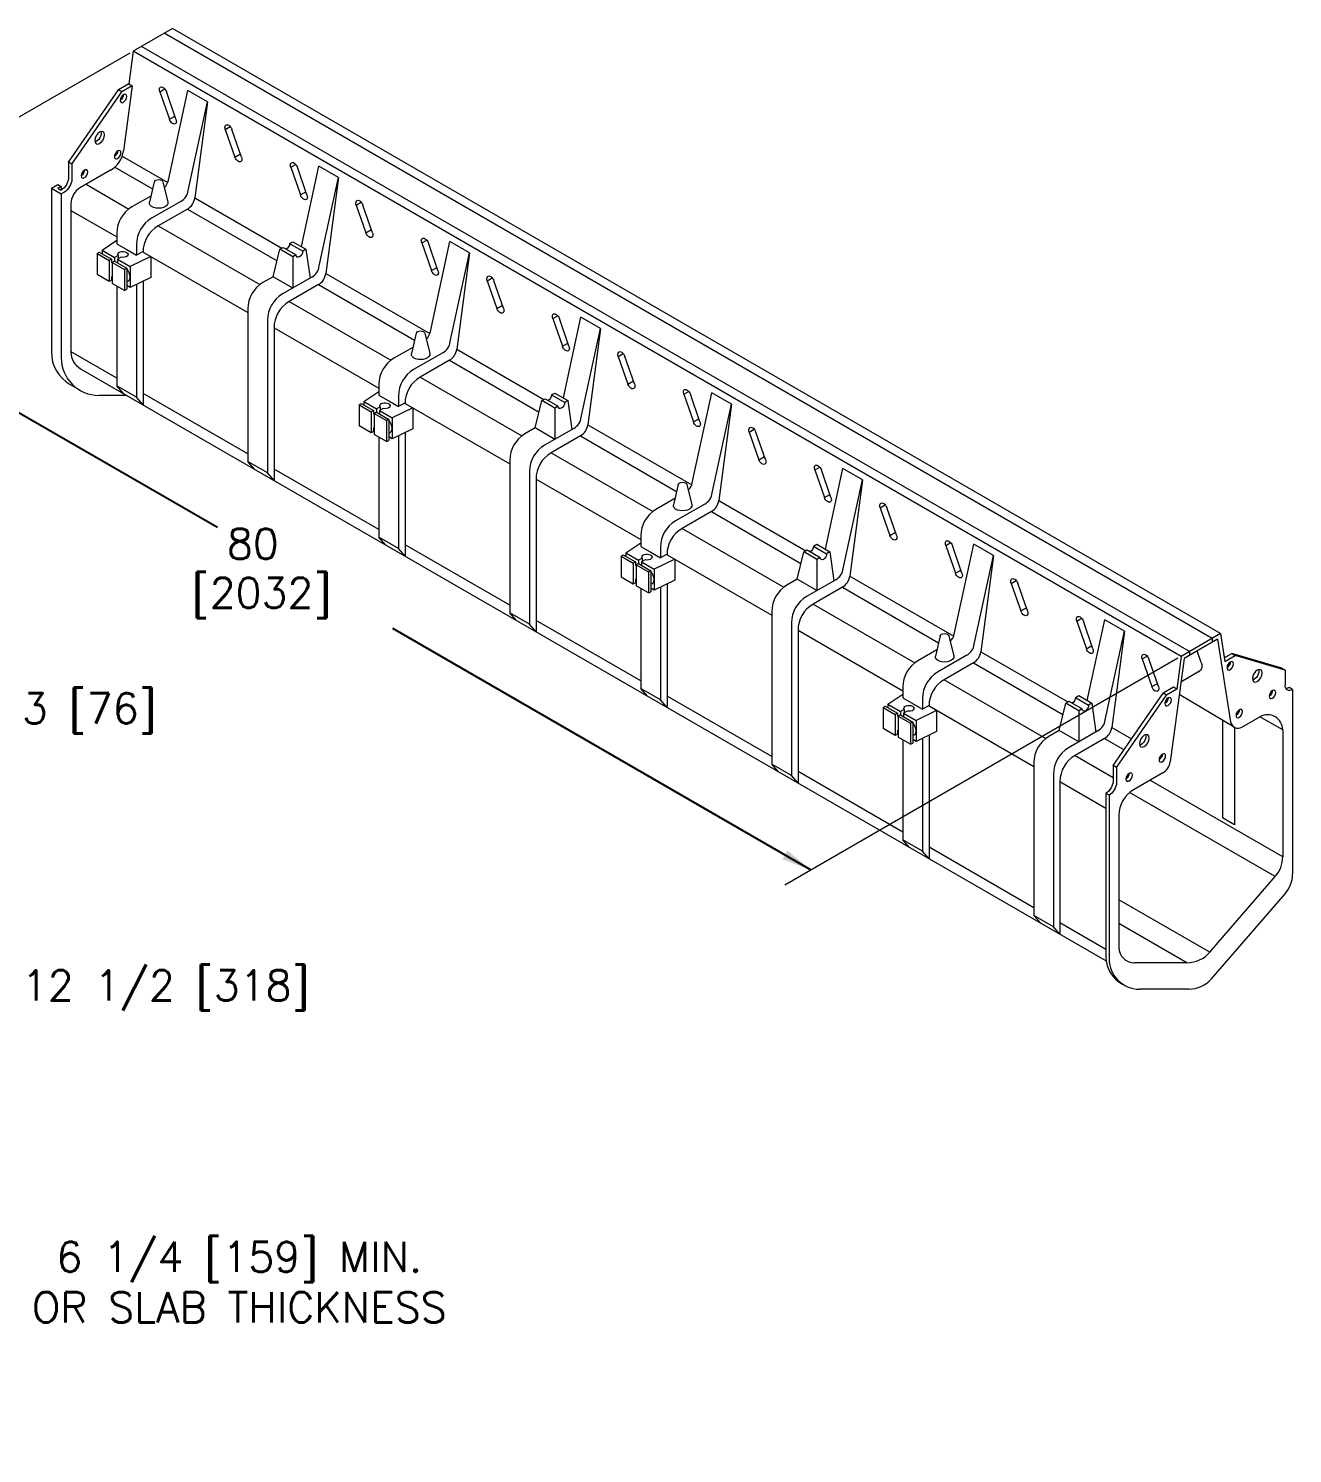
# Model space of a CAD drawing. Extents: x -68 to 84, y 114 to 208.
# Drawn here: x 0 to 83.6, y 114.1 to 208.3 of the extents above; entities that cross this region are included whole.
import ezdxf

# ---------------------------------------------------------------- set-up
doc = ezdxf.new("R2010")
doc.units = 0
doc.header["$LTSCALE"] = 0.75
doc.header["$MEASUREMENT"] = 0
doc.layers.get('DEFPOINTS').update_dxf_attribs({"linetype": 'CONTINUOUS'})
doc.layers.add('OBJECTS', color=250, linetype='CONTINUOUS')
doc.styles.get("Standard").update_dxf_attribs({"font": 'romans.shx'})
doc.dimstyles.get("Standard").update_dxf_attribs({"dimtxt": 2, "dimasz": 2, "dimexe": 1, "dimexo": 0.125, "dimgap": 0.125, "dimtad": 0, "dimtih": 1, "dimtoh": 1, "dimdec": 4, "dimzin": 0, "dimdsep": 46, "dimlunit": 5, "dimtxsty": 'Standard', "dimcen": 0.0625, "dimadec": 0, "dimazin": 0, "dimtfac": 1, "dimtdec": 4, "dimtofl": 0, "dimtmove": 0, "dimatfit": 3, "dimfxl": 0, "dimfrac": 2, "dimtolj": 1, "dimtzin": 0, "dimarcsym": 0})

# ---------------------------------------------------------------- blocks, each defined once
blk = doc.blocks.new('*D0')
at = {"layer": 'DEFPOINTS', "color": 0}
for p in [(-18.388, 163.03), (-18.388, 156.955), (-15.385, 156.955)]:
    blk.add_point(p, dxfattribs=at)
at = {"layer": 'OBJECTS', "color": 0, "lineweight": -2}
for p, q in [((-18.388, 157.08), (-18.388, 164.03)), ((-15.385, 157.08), (-15.385, 164.03)), ((-20.388, 163.03), (-22.388, 163.03)), ((-13.385, 163.03), (-0.927, 163.03))]:
    blk.add_line(p, q, dxfattribs=at)
at = {"layer": 'OBJECTS', "color": 0}
for points in [[(-20.388, 163.364), (-20.388, 162.697), (-18.388, 163.03)], [(-13.385, 163.364), (-13.385, 162.697), (-15.385, 163.03)]]:
    blk.add_solid(points, dxfattribs=at)
at = {"layer": 'OBJECTS', "color": 0, "lineweight": 0, "insert": (4.007, 163.03), "char_height": 2, "attachment_point": 5}
blk.add_mtext('\\A1;3 [76]', dxfattribs=at)
blk = doc.blocks.new('*D3')
at = {"layer": 'DEFPOINTS', "color": 0}
for p in [(-23.137, 146.412), (-10.637, 146.412), (-23.137, 144.717)]:
    blk.add_point(p, dxfattribs=at)
at = {"layer": 'OBJECTS', "color": 0, "lineweight": -2}
for p, q in [((-23.137, 146.287), (-23.137, 143.717)), ((-10.637, 146.287), (-10.637, 143.717)), ((-21.137, 144.717), (-12.637, 144.717)), ((-10.637, 144.717), (-1.589, 144.717))]:
    blk.add_line(p, q, dxfattribs=at)
at = {"layer": 'OBJECTS', "color": 0}
for points in [[(-21.137, 145.051), (-21.137, 144.384), (-23.137, 144.717)], [(-12.637, 145.051), (-12.637, 144.384), (-10.637, 144.717)]]:
    blk.add_solid(points, dxfattribs=at)
at = {"layer": 'OBJECTS', "color": 0, "lineweight": 0, "insert": (9.06, 144.717), "char_height": 2, "attachment_point": 5}
blk.add_mtext('\\A1;12 1/2 [318]', dxfattribs=at)
blk = doc.blocks.new('*D7')
at = {"layer": 'DEFPOINTS', "color": 0}
for p in [(-10.637, 142.824), (-3.637, 130.455), (-3.637, 125.442)]:
    blk.add_point(p, dxfattribs=at)
at = {"layer": 'OBJECTS', "color": 0, "lineweight": -2}
for p, q in [((-10.637, 142.699), (-10.637, 124.442)), ((-3.637, 130.33), (-3.637, 124.442)), ((-8.637, 125.442), (-5.637, 125.442)), ((-3.637, 125.442), (-1.637, 125.442))]:
    blk.add_line(p, q, dxfattribs=at)
at = {"layer": 'OBJECTS', "color": 0}
for points in [[(-8.637, 125.775), (-8.637, 125.108), (-10.637, 125.442)], [(-5.637, 125.775), (-5.637, 125.108), (-3.637, 125.442)]]:
    blk.add_solid(points, dxfattribs=at)
at = {"layer": 'OBJECTS', "color": 0, "lineweight": 0, "insert": (13.917, 125.442), "char_height": 2, "attachment_point": 5}
blk.add_mtext('\\A1;6 1/4 [159] MIN.\\POR SLAB THICKNESS', dxfattribs=at)

msp = doc.modelspace()

# ---------------------------------------------------------------- linework, layer by layer
at = {"layer": 'OBJECTS', "color": 250, "lineweight": 0}
for p, q in [((9.50675, 208.30173), (6.90867, 206.80173)), ((78.78878, 168.30173), (9.50675, 208.30173)), ((78.24751, 167.98923), (8.96548, 207.98923)), ((6.69216, 206.67673), (-19.2886, 191.67673)), ((6.90867, 206.80173), (6.62073, 204.63549)), ((76.1907, 166.80173), (6.90867, 206.80173)), ((76.73197, 167.11423), (7.44994, 207.11423)), ((6.62073, 204.63549), (5.93439, 204.23923)), ((6.83724, 204.51049), (6.1509, 204.11423)), ((6.83724, 204.51049), (6.26692, 200.2198)), ((6.62073, 204.63549), (6.83724, 204.51049)), ((2.63267, 199.45798), (5.93439, 204.23923)), ((2.84918, 199.33298), (6.1509, 204.11423)), ((6.1509, 204.11423), (5.93439, 204.23923)), ((8.66799, 204.12628), (8.9959, 204.3156)), ((8.66799, 204.12628), (9.30104, 202.29881)), ((9.73457, 202.30499), (9.10256, 204.12956)), ((9.23109, 198.27004), (10.52755, 204.21237)), ((11.82659, 203.46237), (10.52755, 204.21237)), ((10.54839, 197.60375), (11.82659, 203.46237)), ((11.82659, 203.46237), (10.9814, 197.10375)), ((9.30104, 202.29881), (9.6641, 202.50842)), ((12.99812, 201.62628), (13.32603, 201.8156)), ((12.99812, 201.62628), (13.63117, 199.79881)), ((14.06469, 199.80499), (13.43269, 201.62956)), ((6.1843, 199.87335), (9.20091, 198.13171)), ((13.63117, 199.79881), (13.99423, 200.00842)), ((2.84918, 199.33298), (2.63267, 199.45798)), ((2.63267, 199.45798), (2.63267, 198.45798)), ((2.84918, 199.33298), (2.84918, 198.33298)), ((5.40717, 198.93484), (3.42005, 197.78758)), ((5.69183, 199.13978), (8.19047, 197.69718)), ((17.32825, 199.12628), (17.65615, 199.3156)), ((17.32825, 199.12628), (17.96129, 197.29881)), ((18.39482, 197.30499), (17.76281, 199.12956)), ((18.0252, 193.8836), (19.18781, 199.21237)), ((20.48685, 198.46237), (19.18781, 199.21237)), ((1.49601, 197.73923), (1.92902, 197.98923)), ((1.92902, 197.98923), (2.14553, 197.86423)), ((2.14553, 197.86423), (1.92902, 197.73923)), ((2.14553, 197.86423), (2.14553, 197.61423)), ((3.79505, 198.00408), (6.62427, 196.37063)), ((8.30072, 198.15724), (7.98, 196.81894)), ((8.87247, 198.15724), (9.19319, 196.81894)), ((19.20864, 192.60375), (20.48685, 198.46237)), ((20.48685, 198.46237), (19.64165, 192.10375)), ((1.49601, 197.73923), (1.49601, 186.92673)), ((1.49601, 197.73923), (2.14553, 197.36423)), ((1.92902, 197.73923), (2.14553, 197.61423)), ((2.36204, 197.48923), (2.14553, 197.36423)), ((2.14553, 197.36423), (2.14553, 186.55173)), ((8.07772, 197.22668), (6.82614, 196.50408)), ((10.05711, 196.86948), (8.12518, 195.75408)), ((10.9814, 197.10375), (16.73018, 193.78468)), ((17.96129, 197.29881), (18.32435, 197.50842)), ((2.79505, 196.70504), (2.79505, 186.89842)), ((2.79505, 196.27203), (5.82614, 194.52203)), ((10.49012, 196.36948), (8.55819, 195.25408)), ((10.49012, 196.36948), (16.41583, 192.94827)), ((21.65838, 196.62628), (21.98628, 196.8156)), ((21.65838, 196.62628), (22.29142, 194.79881)), ((22.72495, 194.80499), (22.09294, 196.62956)), ((8.55819, 195.25408), (15.28453, 191.37063)), ((22.29142, 194.79881), (22.65448, 195.00842)), ((4.8456, 193.64265), (5.82244, 194.30917)), ((5.82244, 194.06453), (6.96569, 193.40116)), ((5.82614, 194.77203), (5.82614, 194.06049)), ((17.24685, 194.08298), (17.46336, 194.20798)), ((17.24685, 194.08298), (18.11287, 193.58298)), ((17.46336, 194.20798), (18.32938, 193.70798)), ((25.9885, 194.12628), (26.31641, 194.3156)), ((25.9885, 194.12628), (26.62155, 192.29881)), ((27.05507, 192.30499), (26.42307, 194.12956)), ((26.55159, 188.27004), (27.84806, 194.21237)), ((29.1471, 193.46237), (27.84806, 194.21237)), ((4.52397, 193.42319), (4.66181, 193.51725)), ((4.52397, 193.42319), (4.52397, 192.03408)), ((4.52397, 193.42319), (5.32597, 192.96015)), ((4.66181, 193.51725), (5.47635, 193.04697)), ((4.8456, 193.64265), (5.67685, 193.16273)), ((4.8456, 193.64265), (4.8456, 193.41113)), ((5.90925, 193.29691), (5.67685, 193.16273)), ((5.67685, 193.16273), (5.67685, 192.93122)), ((6.10975, 193.18115), (5.87735, 193.04697)), ((5.90925, 193.29691), (5.90925, 193.06539)), ((6.47831, 193.68396), (7.12518, 193.31049)), ((8.06474, 193.22957), (6.70859, 192.56706)), ((7.12518, 194.02203), (7.12518, 193.30862)), ((7.12518, 194.02203), (7.12518, 193.30862)), ((7.55819, 193.56049), (7.12518, 193.31049)), ((7.55819, 193.52203), (14.48639, 189.52203)), ((8.06474, 193.22957), (8.06474, 191.84046)), ((16.16432, 191.89548), (16.59733, 193.70798)), ((16.59733, 193.70798), (16.81384, 193.83298)), ((17.46336, 193.20798), (16.59733, 193.70798)), ((16.81384, 193.83298), (17.67986, 193.33298)), ((17.67986, 193.33298), (17.46336, 193.20798)), ((17.46336, 193.20798), (17.46336, 191.14548)), ((18.32938, 193.70798), (18.11287, 193.58298)), ((18.32938, 193.70798), (18.59654, 191.79972)), ((27.8689, 187.60375), (29.1471, 193.46237)), ((29.1471, 193.46237), (28.30191, 187.10375)), ((5.47635, 193.04697), (5.32597, 192.96015)), ((5.32597, 192.96015), (5.32597, 191.57104)), ((5.47635, 193.04697), (5.47635, 192.81546)), ((5.67685, 192.93122), (5.47635, 192.81546)), ((5.52647, 192.8444), (5.52647, 191.45529)), ((5.52647, 192.8444), (6.32847, 192.38136)), ((5.67685, 192.93122), (6.49138, 192.46094)), ((5.87735, 193.04697), (6.70859, 192.56706)), ((5.87735, 193.04697), (5.87735, 192.81546)), ((6.49138, 192.46094), (6.32847, 192.38136)), ((6.32847, 192.38136), (6.32847, 190.99225)), ((6.49138, 192.46094), (6.49138, 191.07183)), ((6.70859, 192.56706), (6.70859, 191.17795)), ((26.62155, 192.29881), (26.98461, 192.50842)), ((5.32597, 191.57104), (4.52397, 192.03408)), ((5.47635, 191.65786), (5.32597, 191.57104)), ((5.47635, 191.88938), (5.52647, 191.91832)), ((5.47635, 191.88938), (5.47635, 191.65786)), ((6.32847, 190.99225), (5.52647, 191.45529)), ((5.82614, 191.28227), (5.82614, 184.67673)), ((6.70859, 191.17795), (6.49138, 191.30335)), ((8.06474, 191.84046), (6.70859, 191.17795)), ((7.12518, 191.38146), (7.12518, 183.92673)), ((7.55819, 191.593), (7.55819, 183.42673)), ((16.16432, 191.89548), (15.48639, 191.50408)), ((17.46336, 191.14548), (16.16432, 191.89548)), ((18.71736, 191.86948), (16.78543, 190.75408)), ((19.15037, 191.36948), (17.21844, 190.25408)), ((19.15037, 191.36948), (25.51098, 187.69718)), ((19.64165, 192.10375), (26.51265, 188.13677)), ((30.31863, 191.62628), (30.64653, 191.8156)), ((30.31863, 191.62628), (30.95167, 189.79881)), ((31.3852, 189.80499), (30.75319, 191.62956)), ((6.32847, 190.99225), (6.49138, 191.07183)), ((14.48639, 189.77203), (14.48639, 179.67673)), ((17.21844, 190.25408), (23.94478, 186.37063)), ((30.95167, 189.79881), (31.31473, 190.00842)), ((15.78543, 189.02203), (15.78543, 178.92673)), ((16.21844, 188.52203), (16.21844, 178.42673)), ((16.21844, 188.52203), (23.14665, 184.52203)), ((34.64876, 189.12628), (34.97666, 189.3156)), ((34.64876, 189.12628), (35.2818, 187.29881)), ((35.71533, 187.30499), (35.08332, 189.12956)), ((35.34571, 183.8836), (36.50832, 189.21237)), ((37.80736, 188.46237), (36.50832, 189.21237)), ((36.52915, 182.60375), (37.80736, 188.46237)), ((37.80736, 188.46237), (36.96216, 182.10375)), ((25.62123, 188.15724), (25.30051, 186.81894)), ((26.19298, 188.15724), (26.5137, 186.81894)), ((35.2818, 187.29881), (35.64486, 187.50842)), ((5.82614, 185.17943), (2.79543, 186.92921)), ((25.39822, 187.22668), (24.14665, 186.50408)), ((27.37761, 186.86948), (25.44569, 185.75408)), ((28.30191, 187.10375), (34.05069, 183.78468)), ((38.97888, 186.62628), (39.30679, 186.8156)), ((38.97888, 186.62628), (39.61193, 184.79881)), ((40.04545, 184.80499), (39.41345, 186.62956)), ((3.42005, 185.81589), (71.228, 146.66695)), ((27.81063, 186.36948), (25.8787, 185.25408)), ((27.81063, 186.36948), (33.73634, 182.94827)), ((2.74601, 184.76167), (3.39553, 184.38667)), ((7.12518, 183.92673), (5.82614, 184.67673)), ((6.25915, 184.17673), (5.82614, 184.67673)), ((23.14665, 184.77203), (23.14665, 184.06049)), ((25.8787, 185.25408), (32.60503, 181.37063)), ((39.61193, 184.79881), (39.97499, 185.00842)), ((6.47566, 184.05173), (4.64553, 184.05173)), ((7.55819, 183.42673), (7.12518, 183.92673)), ((14.48639, 180.17943), (7.55819, 184.17943)), ((22.16611, 183.64265), (23.14295, 184.30917)), ((23.14295, 184.06453), (24.2862, 183.40116)), ((23.79881, 183.68396), (24.44569, 183.31049)), ((24.44569, 184.02203), (24.44569, 183.30862)), ((24.44569, 184.02203), (24.44569, 183.30862)), ((33.48483, 181.89548), (33.91784, 183.70798)), ((33.91784, 183.70798), (34.13434, 183.83298)), ((34.78386, 183.20798), (33.91784, 183.70798)), ((34.13434, 183.83298), (35.00037, 183.33298)), ((34.56736, 184.08298), (34.78386, 184.20798)), ((34.56736, 184.08298), (35.43338, 183.58298)), ((34.78386, 184.20798), (35.64989, 183.70798)), ((35.64989, 183.70798), (35.43338, 183.58298)), ((35.64989, 183.70798), (35.91705, 181.79972)), ((43.30901, 184.12628), (43.63691, 184.3156)), ((43.30901, 184.12628), (43.94206, 182.29881)), ((44.37558, 182.30499), (43.74357, 184.12956)), ((43.8721, 178.27004), (45.16857, 184.21237)), ((46.46761, 183.46237), (45.16857, 184.21237)), ((21.84447, 183.42319), (21.98232, 183.51725)), ((21.84447, 183.42319), (22.64648, 182.96015)), ((21.84447, 183.42319), (21.84447, 182.03408)), ((21.98232, 183.51725), (22.79685, 183.04697)), ((22.16611, 183.64265), (22.16611, 183.41113)), ((22.16611, 183.64265), (22.99735, 183.16273)), ((22.79685, 183.04697), (22.64648, 182.96015)), ((22.64648, 182.96015), (22.64648, 181.57104)), ((22.79685, 183.04697), (22.79685, 182.81546)), ((22.99735, 182.93122), (22.79685, 182.81546)), ((22.84698, 182.8444), (22.84698, 181.45529)), ((22.84698, 182.8444), (23.64898, 182.38136)), ((23.22976, 183.29691), (22.99735, 183.16273)), ((22.99735, 183.16273), (22.99735, 182.93122)), ((22.99735, 182.93122), (23.81189, 182.46094)), ((23.43026, 183.18115), (23.19786, 183.04697)), ((23.19786, 183.04697), (24.0291, 182.56706)), ((23.19786, 183.04697), (23.19786, 182.81546)), ((23.22976, 183.29691), (23.22976, 183.06539)), ((25.38525, 183.22957), (24.0291, 182.56706)), ((24.8787, 183.56049), (24.44569, 183.31049)), ((24.8787, 183.52203), (31.8069, 179.52203)), ((25.38525, 183.22957), (25.38525, 181.84046)), ((35.00037, 183.33298), (34.78386, 183.20798)), ((34.78386, 183.20798), (34.78386, 181.14548)), ((45.1894, 177.60375), (46.46761, 183.46237)), ((46.46761, 183.46237), (45.62242, 177.10375)), ((22.64648, 181.57104), (21.84447, 182.03408)), ((22.79685, 181.88938), (22.84698, 181.91832)), ((22.79685, 181.88938), (22.79685, 181.65786)), ((23.81189, 182.46094), (23.64898, 182.38136)), ((23.64898, 182.38136), (23.64898, 180.99225)), ((23.81189, 182.46094), (23.81189, 181.07183)), ((24.0291, 182.56706), (24.0291, 181.17795)), ((25.38525, 181.84046), (24.0291, 181.17795)), ((33.48483, 181.89548), (32.8069, 181.50408)), ((34.78386, 181.14548), (33.48483, 181.89548)), ((36.03787, 181.86948), (34.10594, 180.75408)), ((36.96216, 182.10375), (43.83316, 178.13677)), ((43.94206, 182.29881), (44.30512, 182.50842)), ((47.63914, 181.62628), (47.96704, 181.8156)), ((22.79685, 181.65786), (22.64648, 181.57104)), ((23.64898, 180.99225), (22.84698, 181.45529)), ((23.14665, 181.28227), (23.14665, 174.67673)), ((23.64898, 180.99225), (23.81189, 181.07183)), ((24.0291, 181.17795), (23.81189, 181.30335)), ((24.44569, 181.38146), (24.44569, 173.92673)), ((24.8787, 181.593), (24.8787, 173.42673)), ((36.47088, 181.36948), (34.53895, 180.25408)), ((36.47088, 181.36948), (42.83149, 177.69718)), ((47.63914, 181.62628), (48.27218, 179.79881)), ((48.70571, 179.80499), (48.0737, 181.62956)), ((34.53895, 180.25408), (41.26529, 176.37063)), ((48.27218, 179.79881), (48.63524, 180.00842)), ((15.78543, 178.92673), (14.48639, 179.67673)), ((14.91941, 179.17673), (14.48639, 179.67673)), ((23.14665, 175.17943), (16.21844, 179.17943)), ((31.8069, 179.77203), (31.8069, 169.67673)), ((33.10594, 179.02203), (33.10594, 168.92673)), ((51.96926, 179.12628), (52.29717, 179.3156)), ((51.96926, 179.12628), (52.60231, 177.29881)), ((53.03584, 177.30499), (52.40383, 179.12956)), ((52.66622, 173.8836), (53.82883, 179.21237)), ((55.12786, 178.46237), (53.82883, 179.21237)), ((16.21844, 178.42673), (15.78543, 178.92673)), ((33.53895, 178.52203), (33.53895, 168.42673)), ((33.53895, 178.52203), (40.46716, 174.52203)), ((42.94174, 178.15724), (42.62102, 176.81894)), ((43.51348, 178.15724), (43.8342, 176.81894)), ((53.84966, 172.60375), (55.12786, 178.46237)), ((55.12786, 178.46237), (54.28267, 172.10375)), ((42.71873, 177.22668), (41.46716, 176.50408)), ((45.62242, 177.10375), (51.3712, 173.78468)), ((52.60231, 177.29881), (52.96537, 177.50842)), ((44.69812, 176.86948), (42.76619, 175.75408)), ((45.13113, 176.36948), (43.19921, 175.25408)), ((45.13113, 176.36948), (51.05685, 172.94827)), ((56.29939, 176.62628), (56.6273, 176.8156)), ((56.29939, 176.62628), (56.93244, 174.79881)), ((57.36596, 174.80499), (56.73396, 176.62956)), ((43.19921, 175.25408), (49.92554, 171.37063)), ((24.44569, 173.92673), (23.14665, 174.67673)), ((23.57966, 174.17673), (23.14665, 174.67673)), ((39.48662, 173.64265), (40.46346, 174.30917)), ((40.46716, 174.77203), (40.46346, 174.06453)), ((40.46716, 174.77203), (40.46346, 174.06453)), ((56.93244, 174.79881), (57.2955, 175.00842)), ((60.62952, 174.12628), (60.95742, 174.3156)), ((24.8787, 173.42673), (24.44569, 173.92673)), ((31.8069, 170.17943), (24.8787, 174.17943)), ((39.16498, 173.42319), (39.30283, 173.51725)), ((39.16498, 173.42319), (39.16498, 172.03408)), ((39.16498, 173.42319), (39.96699, 172.96015)), ((39.30283, 173.51725), (40.11736, 173.04697)), ((39.48662, 173.64265), (40.31786, 173.16273)), ((39.48662, 173.64265), (39.48662, 173.41113)), ((40.46346, 174.06453), (41.60671, 173.40116)), ((41.11932, 173.68396), (41.76619, 173.31049)), ((41.76619, 174.02203), (41.76619, 173.30862)), ((41.76619, 174.02203), (41.76619, 173.30862)), ((42.19921, 173.56049), (41.76619, 173.31049)), ((42.19921, 173.52203), (49.12741, 169.52203)), ((50.80533, 171.89548), (51.23835, 173.70798)), ((51.23835, 173.70798), (51.45485, 173.83298)), ((52.10437, 173.20798), (51.23835, 173.70798)), ((51.45485, 173.83298), (52.32088, 173.33298)), ((51.88787, 174.08298), (52.10437, 174.20798)), ((51.88787, 174.08298), (52.75389, 173.58298)), ((52.10437, 174.20798), (52.9704, 173.70798)), ((52.32088, 173.33298), (52.10437, 173.20798)), ((52.9704, 173.70798), (52.75389, 173.58298)), ((52.9704, 173.70798), (53.23755, 171.79972)), ((60.62952, 174.12628), (61.26256, 172.29881)), ((61.69609, 172.30499), (61.06408, 174.12956)), ((61.19261, 168.27004), (62.48908, 174.21237)), ((63.78812, 173.46237), (62.48908, 174.21237)), ((62.50991, 167.60375), (63.78812, 173.46237)), ((63.78812, 173.46237), (62.94292, 167.10375)), ((40.11736, 173.04697), (39.96699, 172.96015)), ((39.96699, 172.96015), (39.96699, 171.57104)), ((40.11736, 173.04697), (40.11736, 172.81546)), ((40.31786, 172.93122), (40.11736, 172.81546)), ((40.16749, 172.8444), (40.16749, 171.45529)), ((40.16749, 172.8444), (40.96949, 172.38136)), ((40.55027, 173.29691), (40.31786, 173.16273)), ((40.31786, 173.16273), (40.31786, 172.93122)), ((40.31786, 172.93122), (41.1324, 172.46094)), ((40.75077, 173.18115), (40.51836, 173.04697)), ((40.51836, 173.04697), (41.34961, 172.56706)), ((40.51836, 173.04697), (40.51836, 172.81546)), ((40.55027, 173.29691), (40.55027, 173.06539)), ((41.1324, 172.46094), (40.96949, 172.38136)), ((40.96949, 172.38136), (40.96949, 170.99225)), ((41.1324, 172.46094), (41.1324, 171.07183)), ((42.70576, 173.22957), (41.34961, 172.56706)), ((41.34961, 172.56706), (41.34961, 171.17795)), ((42.70576, 173.22957), (42.70576, 171.84046)), ((52.10437, 173.20798), (52.10437, 171.14548)), ((61.26256, 172.29881), (61.62562, 172.50842)), ((39.96699, 171.57104), (39.16498, 172.03408)), ((40.11736, 171.65786), (39.96699, 171.57104)), ((40.11736, 171.88938), (40.16749, 171.91832)), ((40.11736, 171.88938), (40.11736, 171.65786)), ((40.96949, 170.99225), (40.16749, 171.45529)), ((42.70576, 171.84046), (41.34961, 171.17795)), ((42.19921, 171.593), (42.19921, 163.42673)), ((50.80533, 171.89548), (50.12741, 171.50408)), ((52.10437, 171.14548), (50.80533, 171.89548)), ((53.35838, 171.86948), (51.42645, 170.75408)), ((54.28267, 172.10375), (61.15367, 168.13677)), ((64.95965, 171.62628), (65.28755, 171.8156)), ((64.95965, 171.62628), (65.59269, 169.79881)), ((66.02622, 169.80499), (65.39421, 171.62956)), ((40.46716, 171.28227), (40.46716, 164.67673)), ((40.96949, 170.99225), (41.1324, 171.07183)), ((41.34961, 171.17795), (41.1324, 171.30335)), ((41.76619, 171.38146), (41.76619, 163.92673)), ((53.79139, 171.36948), (51.85946, 170.25408)), ((53.79139, 171.36948), (60.15199, 167.69718)), ((33.10594, 168.92673), (31.8069, 169.67673)), ((32.23991, 169.17673), (31.8069, 169.67673)), ((49.12741, 169.77203), (49.12741, 159.67673)), ((51.85946, 170.25408), (58.5858, 166.37063)), ((65.59269, 169.79881), (65.95575, 170.00842)), ((33.53895, 168.42673), (33.10594, 168.92673)), ((40.46716, 165.17943), (33.53895, 169.17943)), ((50.42645, 169.02203), (50.42645, 158.92673)), ((69.28977, 169.12628), (69.61768, 169.3156)), ((69.28977, 169.12628), (69.92282, 167.29881)), ((70.35634, 167.30499), (69.72434, 169.12956)), ((69.98673, 163.8836), (71.14933, 169.21237)), ((72.44837, 168.46237), (71.14933, 169.21237)), ((50.85946, 168.52203), (50.85946, 158.42673)), ((50.85946, 168.52203), (57.78766, 164.52203)), ((50.85946, 168.52203), (57.78766, 164.52203)), ((60.26225, 168.15724), (59.94153, 166.81894)), ((60.83399, 168.15724), (61.15471, 166.81894)), ((71.17017, 162.60375), (72.44837, 168.46237)), ((72.44837, 168.46237), (71.60318, 162.10375)), ((78.78878, 168.30173), (76.1907, 166.80173)), ((78.60025, 167.94288), (76.37924, 166.66058)), ((78.24751, 167.98923), (78.24751, 167.73923)), ((78.60025, 167.94288), (79.45903, 162.47367)), ((78.78878, 168.30173), (79.07672, 166.46797)), ((60.03924, 167.22668), (58.78766, 166.50408)), ((62.01863, 166.86948), (60.0867, 165.75408)), ((62.94292, 167.10375), (68.69171, 163.78468)), ((62.94292, 167.10375), (68.69171, 163.78468)), ((69.92282, 167.29881), (70.28588, 167.50842)), ((73.6199, 166.62628), (73.9478, 166.8156)), ((76.1907, 166.80173), (75.90276, 164.63549)), ((76.73197, 167.11423), (76.73197, 166.86423)), ((77.52078, 166.38682), (77.25151, 167.16419)), ((79.04073, 166.69719), (79.54655, 166.98923)), ((79.07672, 166.46797), (79.76306, 166.86423)), ((82.84827, 166.02048), (79.54655, 166.98923)), ((79.54655, 166.98923), (79.76306, 166.86423)), ((83.06478, 165.89548), (79.76306, 166.86423)), ((75.9742, 166.67673), (49.99343, 151.67673)), ((62.45164, 166.36948), (60.51971, 165.25408)), ((62.45164, 166.36948), (68.37736, 162.94827)), ((62.45164, 166.36948), (68.37736, 162.94827)), ((73.6199, 166.62628), (74.25294, 164.79881)), ((74.68647, 164.80499), (74.05446, 166.62956)), ((76.37924, 166.66058), (75.47232, 159.83759)), ((77.41022, 165.81502), (76.17181, 165.10003)), ((82.84827, 166.02048), (83.06478, 165.89548)), ((83.06478, 165.89548), (83.06478, 164.89548)), ((60.51971, 165.25408), (67.24605, 161.37063)), ((60.51971, 165.25408), (67.24605, 161.37063)), ((74.25294, 164.79881), (74.61601, 165.00842)), ((41.76619, 163.92673), (40.46716, 164.67673)), ((40.90017, 164.17673), (40.46716, 164.67673)), ((42.19921, 163.42673), (41.76619, 163.92673)), ((49.12741, 160.17943), (42.19921, 164.17943)), ((56.80713, 163.64265), (57.78397, 164.30917)), ((57.78397, 164.06453), (58.92721, 163.40116)), ((57.78766, 164.77203), (57.78766, 164.06049)), ((59.0867, 164.02203), (59.0867, 163.30862)), ((59.0867, 164.02203), (59.0867, 163.30862)), ((69.20837, 164.08298), (69.42488, 164.20798)), ((69.20837, 164.08298), (70.0744, 163.58298)), ((69.42488, 164.20798), (70.2909, 163.70798)), ((71.6982, 159.58298), (74.99992, 164.36423)), ((71.9147, 159.45798), (75.21642, 164.23923)), ((75.68626, 164.76049), (74.99992, 164.36423)), ((75.21642, 164.23923), (74.99992, 164.36423)), ((75.90276, 164.63549), (75.21642, 164.23923)), ((75.90276, 164.63549), (75.68626, 164.76049)), ((79.69711, 162.12165), (76.06358, 164.28584)), ((83.55192, 164.61423), (83.33541, 164.73923)), ((83.55192, 164.61423), (83.55192, 152.4155)), ((56.48549, 163.42319), (56.62334, 163.51725)), ((56.48549, 163.42319), (57.28749, 162.96015)), ((56.48549, 163.42319), (56.48549, 162.03408)), ((56.62334, 163.51725), (57.43787, 163.04697)), ((56.80713, 163.64265), (57.63837, 163.16273)), ((56.80713, 163.64265), (56.80713, 163.41113)), ((57.43787, 163.04697), (57.28749, 162.96015)), ((57.28749, 162.96015), (57.28749, 161.57104)), ((57.43787, 163.04697), (57.43787, 162.81546)), ((57.87078, 163.29691), (57.63837, 163.16273)), ((57.63837, 163.16273), (57.63837, 162.93122)), ((58.07128, 163.18115), (57.83887, 163.04697)), ((57.83887, 163.04697), (58.67011, 162.56706)), ((57.83887, 163.04697), (57.83887, 162.81546)), ((57.87078, 163.29691), (57.87078, 163.06539)), ((58.43983, 163.68396), (59.0867, 163.31049)), ((60.02627, 163.22957), (58.67011, 162.56706)), ((59.51971, 163.56049), (59.0867, 163.31049)), ((59.51971, 163.52203), (66.44792, 159.52203)), ((59.51971, 163.52203), (66.44792, 159.52203)), ((60.02627, 163.22957), (60.02627, 161.84046)), ((68.12584, 161.89548), (68.55885, 163.70798)), ((68.55885, 163.70798), (68.77536, 163.83298)), ((69.42488, 163.20798), (68.55885, 163.70798)), ((68.77536, 163.83298), (69.64139, 163.33298)), ((69.64139, 163.33298), (69.42488, 163.20798)), ((69.42488, 163.20798), (69.42488, 161.14548)), ((70.2909, 163.70798), (70.0744, 163.58298)), ((70.2909, 163.70798), (70.55806, 161.79972)), ((57.28749, 161.57104), (56.48549, 162.03408)), ((57.63837, 162.93122), (57.43787, 162.81546)), ((57.48799, 162.8444), (58.29, 162.38136)), ((57.48799, 162.8444), (57.48799, 161.45529)), ((57.63837, 162.93122), (58.4529, 162.46094)), ((58.4529, 162.46094), (58.29, 162.38136)), ((58.29, 162.38136), (58.29, 160.99225)), ((58.4529, 162.46094), (58.4529, 161.07183)), ((58.67011, 162.56706), (58.67011, 161.17795)), ((71.60318, 162.10375), (72.91565, 161.34599)), ((71.60318, 162.10375), (72.91565, 161.34599)), ((78.92676, 162.58049), (78.92676, 156.13139)), ((79.7258, 162.10582), (79.7258, 155.67007)), ((80.20297, 162.11822), (81.4024, 162.81071)), ((82.9024, 161.94468), (81.4024, 162.81071)), ((57.43787, 161.65786), (57.28749, 161.57104)), ((57.43787, 161.88938), (57.48799, 161.91832)), ((57.43787, 161.88938), (57.43787, 161.65786)), ((58.29, 160.99225), (57.48799, 161.45529)), ((57.78766, 161.28227), (57.78766, 154.67673)), ((58.29, 160.99225), (58.4529, 161.07183)), ((58.67011, 161.17795), (58.4529, 161.30335)), ((60.02627, 161.84046), (58.67011, 161.17795)), ((59.0867, 161.38146), (59.0867, 153.92673)), ((59.51971, 161.593), (59.51971, 153.42673)), ((68.12584, 161.89548), (67.44792, 161.50408)), ((69.42488, 161.14548), (68.12584, 161.89548)), ((70.67888, 161.86948), (68.74696, 160.75408)), ((71.1119, 161.36948), (69.17997, 160.25408)), ((71.1119, 161.36948), (72.4131, 160.61823)), ((71.1119, 161.36948), (72.4131, 160.61823)), ((82.9024, 161.94468), (82.9024, 153.54738)), ((69.17997, 160.25408), (71.6982, 158.80018)), ((69.17997, 160.25408), (71.6982, 158.80018)), ((50.42645, 158.92673), (49.12741, 159.67673)), ((49.56042, 159.17673), (49.12741, 159.67673)), ((66.44792, 159.77203), (66.44792, 149.67673)), ((71.6982, 159.58298), (71.6982, 158.58298)), ((71.9147, 159.45798), (71.6982, 159.58298)), ((71.9147, 159.45798), (71.9147, 158.45798)), ((50.85946, 158.42673), (50.42645, 158.92673)), ((57.78766, 155.17943), (50.85946, 159.17943)), ((67.74696, 159.02203), (67.74696, 148.92673)), ((68.17997, 158.52203), (68.17997, 148.42673)), ((68.17997, 158.52203), (71.21106, 156.77203)), ((68.17997, 158.52203), (71.21106, 156.77203)), ((74.98104, 159.10333), (73.07708, 158.00408)), ((82.9024, 153.54738), (74.13012, 158.61206)), ((71.21106, 157.73923), (71.21106, 146.92673)), ((71.42756, 157.61423), (71.21106, 157.73923)), ((71.42756, 157.61423), (71.42756, 146.80173)), ((82.41426, 152.23807), (72.78422, 157.79798)), ((72.07708, 156.27203), (72.07708, 147.55173)), ((79.7258, 155.67007), (78.92676, 156.13139)), ((59.0867, 153.92673), (57.78766, 154.67673)), ((58.22068, 154.17673), (57.78766, 154.67673)), ((59.51971, 153.42673), (59.0867, 153.92673)), ((66.44792, 150.17943), (59.51971, 154.17943)), ((78.0879, 147.24242), (82.41426, 152.23807)), ((78.0879, 147.24242), (72.07708, 150.71277)), ((78.20211, 145.49242), (83.06378, 151.10619)), ((66.88093, 149.17673), (66.44792, 149.67673)), ((67.74696, 148.92673), (66.44792, 149.67673)), ((68.17997, 148.42673), (67.74696, 148.92673)), ((71.21106, 147.42943), (68.17997, 149.17943)), ((76.57604, 146.55173), (72.07708, 149.14921)), ((76.57604, 146.55173), (73.07708, 146.55173)), ((76.69025, 144.80173), (73.42756, 144.80173))]:
    msp.add_line(p, q, dxfattribs=at)
for centre, radius, start, end in [((4.53217, 200.45039), 1.75, 300, 352.4285843), ((8.25407, 198.4832), 1, 315.1722441, 347.6923515), ((4.04505, 196.70504), 1.25, 120, 180), ((9.55711, 197.73551), 1, 300, 352.4285843), ((9.99012, 197.23551), 1, 300, 352.4285843), ((7.82614, 194.77203), 2, 120, 180), ((9.12518, 194.02203), 2, 120, 180), ((9.55819, 193.52203), 2, 120, 180), ((18.21736, 192.73551), 1, 300, 352.4285843), ((16.48639, 189.77203), 2, 120, 180), ((18.65037, 192.23551), 1, 300, 352.4285843), ((17.78543, 189.02203), 2, 120, 180), ((18.21844, 188.52203), 2, 120, 180), ((25.57458, 188.4832), 1, 315.1722441, 347.6923515), ((26.87761, 187.73551), 1, 300, 352.4285843), ((3.99601, 186.92673), 2.5, 180, 240), ((4.64553, 186.55173), 2.5, 180, 270), ((4.04505, 186.89842), 1.25, 180, 240), ((25.14665, 184.77203), 2, 120, 180), ((27.31063, 187.23551), 1, 300, 352.4285843), ((26.44569, 184.02203), 2, 120, 180), ((26.8787, 183.52203), 2, 120, 180), ((35.53787, 182.73551), 1, 300, 352.4285843), ((35.97088, 182.23551), 1, 300, 352.4285843), ((33.8069, 179.77203), 2, 120, 180), ((35.10594, 179.02203), 2, 120, 180), ((35.53895, 178.52203), 2, 120, 180), ((42.89509, 178.4832), 1, 315.1722441, 347.6923515), ((44.19812, 177.73551), 1, 300, 352.4285843), ((44.63113, 177.23551), 1, 300, 352.4285843), ((42.46716, 174.77203), 2, 120, 180), ((43.76619, 174.02203), 2, 120, 180), ((44.19921, 173.52203), 2, 120, 180), ((52.85838, 172.73551), 1, 300, 352.4285843), ((51.12741, 169.77203), 2, 120, 180), ((53.29139, 172.23551), 1, 300, 352.4285843), ((52.42645, 169.02203), 2, 120, 180), ((52.85946, 168.52203), 2, 120, 180), ((60.21559, 168.4832), 1, 315.1722441, 347.6923515), ((61.51863, 167.73551), 1, 300, 352.4285843), ((61.95164, 167.23551), 1, 300, 352.4285843), ((59.78766, 164.77203), 2, 120, 180), ((61.0867, 164.02203), 2, 120, 180), ((61.51971, 163.52203), 2, 120, 180), ((70.17888, 162.73551), 1, 300, 352.4285843), ((70.6119, 162.23551), 1, 300, 352.4285843), ((79.95297, 162.55123), 0.5, 188.9237701, 300), ((81.9024, 161.94468), 1, 0, 120), ((68.44792, 159.77203), 2, 120, 180), ((69.74696, 159.02203), 2, 120, 180), ((70.17997, 158.52203), 2, 120, 180), ((74.48104, 159.96936), 1, 300, 352.4285843), ((74.07708, 156.27203), 2, 120, 180), ((80.9024, 153.54738), 2, 319.1066054, 0), ((81.55192, 152.4155), 2, 319.1066054, 0), ((73.07708, 147.55173), 1, 180, 270), ((76.57604, 148.55173), 2, 270, 319.1066054), ((73.21106, 146.92673), 2, 180, 243.5833217), ((73.42756, 146.80173), 2, 180, 270), ((76.69025, 146.80173), 2, 270, 319.1066054)]:
    msp.add_arc(centre, radius, start, end, dxfattribs=at)
at = {"layer": 'OBJECTS', "color": 250, "lineweight": 0, "extrusion": (0, 0, -1)}
for centre, major_axis, start_param, end_param in [((8.8847, 204.12957), (0.17223, -0.29831), 1.8820953, 5.03417289), ((6.04265, 203.80173), (-0.15309, -0.26517), 3.92699082, 5.49778714), ((9.5189, 202.29881), (0.17223, -0.29831), 5.01446446, 8.17574159), ((13.21483, 201.62957), (0.17223, -0.29831), 1.8820953, 5.03417289), ((4.47297, 201.20798), (-0.22964, -0.39775), 3.63247533, 5.79230263), ((5.66376, 200.08298), (-0.15309, -0.26517), 3.92699082, 5.49778714), ((13.84902, 199.79881), (0.17223, -0.29831), 5.01446446, 8.17574159), ((3.47159, 198.81733), (-0.15309, -0.26517), 3.92699082, 5.49778714), ((17.54495, 199.12957), (0.17223, -0.29831), 1.8820953, 5.03417289), ((2.14553, 198.17673), (-0.34446, -0.59662), 3.92699082, 5.49778714), ((2.36204, 198.05173), (-0.34446, -0.59662), 3.92699082, 5.49778714), ((8.58659, 198.14548), (0.2866, 0), 3.20957858, 6.21207363), ((18.17915, 197.29881), (0.17223, -0.29831), 5.01446446, 8.17574159), ((21.87508, 196.62957), (0.17223, -0.29831), 1.8820953, 5.03417289), ((8.58659, 196.77048), (0.61237, 0), 6.14569756, 9.56226571), ((17.03034, 193.95798), (-0.15309, -0.26517), 3.92699082, 5.49778714), ((22.50928, 194.79881), (0.17223, -0.29831), 5.01446446, 8.17574159), ((26.20521, 194.12957), (0.17223, -0.29831), 1.8820953, 5.03417289), ((6.22822, 193.36531), (0.34026, 0), 2.78596992, 8.20960437), ((17.89637, 193.45798), (-0.15309, -0.26517), 3.92699082, 7.06858347), ((26.8394, 192.29881), (0.17223, -0.29831), 5.01446446, 8.17574159), ((30.53533, 191.62957), (0.17223, -0.29831), 1.8820953, 5.03417289), ((31.16953, 189.79881), (0.17223, -0.29831), 5.01446446, 8.17574159), ((34.86546, 189.12957), (0.17223, -0.29831), 1.8820953, 5.03417289), ((25.9071, 188.14548), (0.2866, 0), 3.20957858, 6.21207363), ((25.9071, 186.77048), (0.61237, 0), 6.14569756, 9.56226571), ((35.49966, 187.29881), (0.17223, -0.29831), 5.01446446, 8.17574159), ((39.19559, 186.62957), (0.17223, -0.29831), 1.8820953, 5.03417289), ((39.82978, 184.79881), (0.17223, -0.29831), 5.01446446, 8.17574159), ((34.35085, 183.95798), (-0.15309, -0.26517), 3.92699082, 5.49778714), ((43.52572, 184.12957), (0.17223, -0.29831), 1.8820953, 5.03417289), ((23.54873, 183.36531), (0.34026, 0), 2.78596992, 8.20960437), ((35.21688, 183.45798), (-0.15309, -0.26517), 3.92699082, 7.06858347), ((44.15991, 182.29881), (0.17223, -0.29831), 5.01446446, 8.17574159), ((47.85584, 181.62957), (0.17223, -0.29831), 1.8820953, 5.03417289), ((48.49004, 179.79881), (0.17223, -0.29831), 5.01446446, 8.17574159), ((52.18597, 179.12957), (0.17223, -0.29831), 1.8820953, 5.03417289), ((43.22761, 178.14548), (0.2866, 0), 3.20957858, 6.21207363), ((52.82017, 177.29881), (0.17223, -0.29831), 5.01446446, 8.17574159), ((43.22761, 176.77048), (0.61237, 0), 6.14569756, 9.56226571), ((56.5161, 176.62957), (0.17223, -0.29831), 1.8820953, 5.03417289), ((57.15029, 174.79881), (0.17223, -0.29831), 5.01446446, 8.17574159), ((60.84622, 174.12957), (0.17223, -0.29831), 1.8820953, 5.03417289), ((40.86924, 173.36531), (0.34026, 0), 2.78596992, 8.20960437), ((51.67136, 173.95798), (-0.15309, -0.26517), 3.92699082, 5.49778714), ((52.53738, 173.45798), (-0.15309, -0.26517), 3.92699082, 7.06858347), ((61.48042, 172.29881), (0.17223, -0.29831), 5.01446446, 8.17574159), ((65.17635, 171.62957), (0.17223, -0.29831), 1.8820953, 5.03417289), ((65.81055, 169.79881), (0.17223, -0.29831), 5.01446446, 8.17574159), ((69.50648, 169.12957), (0.17223, -0.29831), 1.8820953, 5.03417289), ((60.54812, 168.14548), (0.2866, 0), 3.20957858, 6.21207363), ((60.54812, 166.77048), (0.61237, 0), 6.14569756, 9.56226571), ((70.14067, 167.29881), (0.17223, -0.29831), 5.01446446, 8.17574159), ((73.8366, 166.62957), (0.17223, -0.29831), 1.8820953, 5.03417289), ((79.22179, 166.30173), (-0.15309, -0.26517), 3.92699082, 5.49778714), ((81.00797, 165.64548), (-0.22964, -0.39775), 3.63247533, 5.79230263), ((83.55192, 165.17673), (-0.34446, -0.59662), 5.49778714, 7.06858347), ((68.99187, 163.95798), (-0.15309, -0.26517), 3.92699082, 5.49778714), ((74.4708, 164.79881), (0.17223, -0.29831), 5.01446446, 8.17574159), ((75.10817, 163.92673), (-0.15309, -0.26517), 3.92699082, 5.49778714), ((82.00935, 164.41113), (-0.15309, -0.26517), 3.92699082, 5.49778714), ((83.33541, 165.30173), (-0.34446, -0.59662), 5.49778714, 5.96349805), ((58.18975, 163.36531), (0.34026, 0), 2.78596992, 8.20960437), ((69.85789, 163.45798), (-0.15309, -0.26517), 3.92699082, 7.06858347), ((79.81718, 163.14548), (-0.15309, -0.26517), 3.92699082, 5.49778714), ((73.5385, 161.33298), (-0.22964, -0.39775), 3.63247533, 5.79230263), ((74.72929, 160.20798), (-0.15309, -0.26517), 3.92699082, 5.49778714), ((71.21106, 158.30173), (-0.34446, -0.59662), 3.92699082, 5.49778714), ((71.42756, 158.17673), (-0.34446, -0.59662), 3.92699082, 5.49778714), ((72.53711, 158.94233), (-0.15309, -0.26517), 3.92699082, 5.49778714)]:
    msp.add_ellipse(centre, major_axis=major_axis, ratio=0.57735027, start_param=start_param, end_param=end_param, dxfattribs=at)
for centre, major_axis in [((6.25915, 203.67673), (-0.15309, -0.26517)), ((4.68948, 201.08298), (-0.22964, -0.39775)), ((5.88027, 199.95798), (-0.15309, -0.26517)), ((3.6881, 198.69233), (-0.15309, -0.26517)), ((79.4383, 166.17673), (-0.15309, -0.26517)), ((81.22448, 165.52048), (-0.22964, -0.39775)), ((75.32468, 163.80173), (-0.15309, -0.26517)), ((82.22586, 164.28613), (-0.15309, -0.26517)), ((80.03369, 163.02048), (-0.15309, -0.26517)), ((73.75501, 161.20798), (-0.22964, -0.39775)), ((74.94579, 160.08298), (-0.15309, -0.26517)), ((72.75362, 158.81733), (-0.15309, -0.26517))]:
    msp.add_ellipse(centre, major_axis=major_axis, ratio=0.57735027, dxfattribs=at)
at = {"layer": 'OBJECTS', "color": 250, "lineweight": 0}
for centre in [(6.30759, 192.10402), (23.6281, 182.10402), (40.9486, 172.10402), (58.26911, 162.10402)]:
    msp.add_ellipse(centre, major_axis=(-0.28355, 0.49112), ratio=0.57735027, start_param=2.83231355, end_param=5.02166808, dxfattribs=at)
msp.add_open_spline([(77.51977, 166.38968), (77.55209, 166.29989), (77.56943, 166.205), (77.55345, 166.03727), (77.53327, 165.96477), (77.44772, 165.83845), (77.38411, 165.78654), (77.31306, 165.75893)], degree=3, knots=[5.01446446, 5.01446446, 5.01446446, 5.01446446, 5.60167583, 5.60167583, 6.00997314, 6.00997314, 6.37634398, 6.37634398, 6.37634398, 6.37634398], dxfattribs=at)

# ---------------------------------------------------------------- texts
for s, p in [('80', (13.10581, 173.23865)), ('[2032]', (10.76423, 170.00055))]:
    msp.add_text(s, height=2, dxfattribs=at).set_placement(p)

# ---------------------------------------------------------------- dimensions: what is measured, and where the dimension line sits
dim = msp.add_linear_dim(base=(-18.38793, 163.03046), p1=(-15.38517, 156.95531), p2=(-18.38793, 156.95531), text='3 [76]', dimstyle='Standard', dxfattribs=at)
dim.commit()
dim.dimension.update_dxf_attribs({"geometry": '*D0', "text_midpoint": (4.00747, 163.03046), "dimtype": 160})
dim = msp.add_linear_dim(base=(-23.13655, 144.7174), p1=(-10.63655, 146.41234), p2=(-23.13655, 146.41234), dimstyle='Standard', dxfattribs=at)
dim.commit()
dim.dimension.update_dxf_attribs({"geometry": '*D3', "text_midpoint": (9.06004, 144.7174), "dimtype": 160})
at = {"layer": 'OBJECTS', "lineweight": 0}
dim = msp.add_linear_dim(base=(-3.63655, 125.44156), p1=(-10.63655, 142.8242), p2=(-3.63655, 130.45531), text='6 1/4 [159] MIN.\\POR SLAB THICKNESS', dimstyle='Standard', dxfattribs=at)
dim.commit()
dim.dimension.update_dxf_attribs({"geometry": '*D7', "text_midpoint": (13.91703, 125.44156)})

# ---------------------------------------------------------------- leaders
at = {"layer": 'OBJECTS', "color": 250, "lineweight": 0}
for points in [[(-17.55655, 192.67673), (12.47896, 175.33573)], [(51.72549, 152.67673), (24.07651, 168.63987)]]:
    msp.add_leader(points, dimstyle='Standard', dxfattribs=at)

doc.saveas('drawing.dxf')
